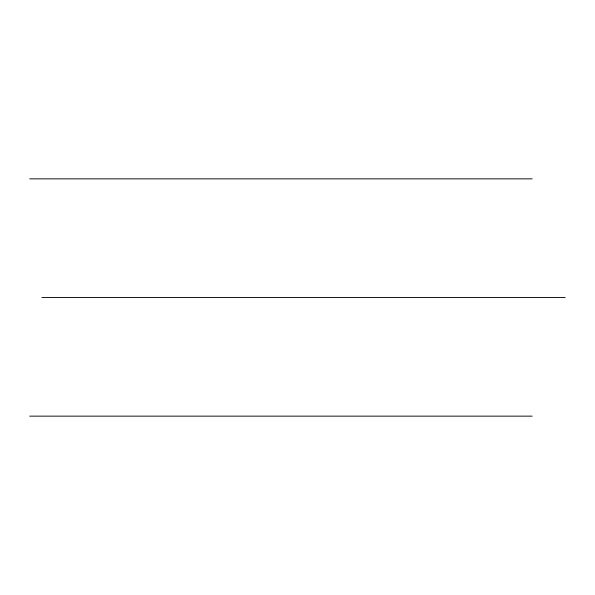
<?xml version="1.0" encoding="UTF-8"?>
<svg xmlns="http://www.w3.org/2000/svg" width="595" height="595" viewBox="0 0 595 595"><rect width="100%" height="100%" fill="white"/><g stroke="black" fill="none" stroke-linecap="round" stroke-linejoin="round"><path stroke-width="0.89" d="M29.75 178.857L532.153 178.857M41.918 297.5L565.25 297.5M29.75 416.143L532.153 416.143"/></g></svg>
